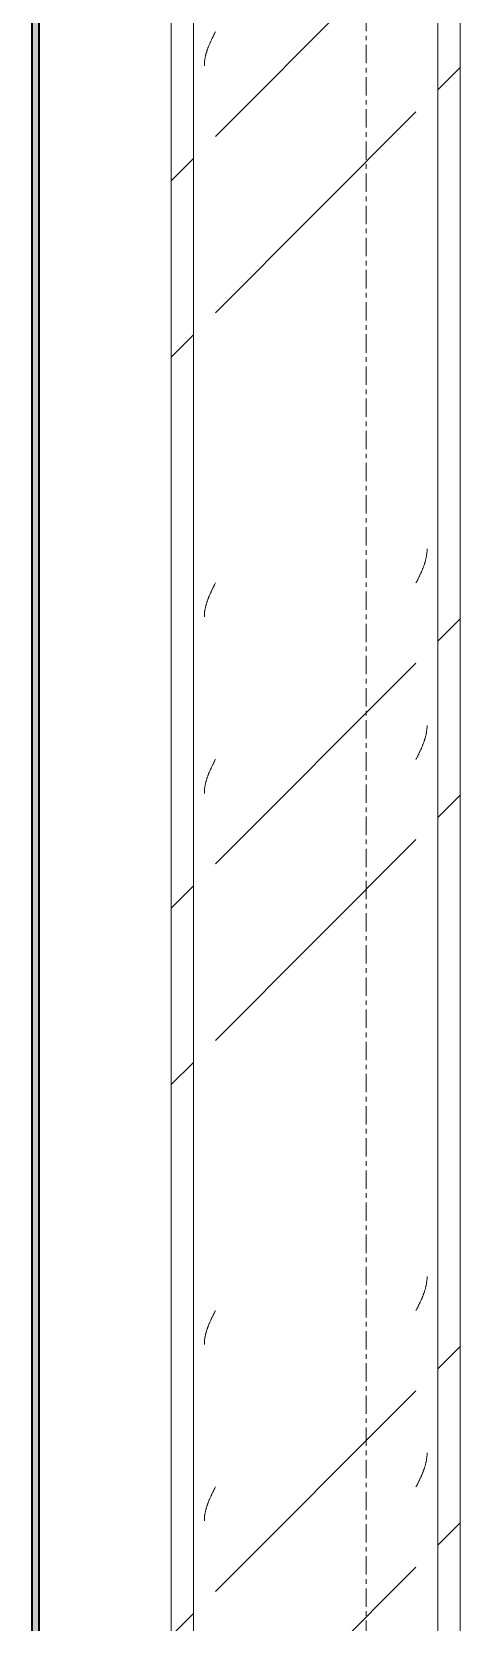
# Model space of a CAD drawing. Header units: centimetres. Extents: x -7221 to 15977, y -285 to 1507.
# Drawn here: x -6823.6 to -6793.9, y 529.3 to 639.2 of the extents above; entities that cross this region are included whole.
import ezdxf

# ---------------------------------------------------------------- set-up
doc = ezdxf.new("R2010")
doc.units = ezdxf.units.CM
doc.linetypes.add('Grid Line', pattern=[2.2225, 1.27, -0.3175, 0.3175, -0.3175])
for name, color, linetype, lineweight in [('A-WALL', 7, 'Continuous', 9), ('A-WALL-PATT', 7, 'Continuous', 35), ('S-COLS', 7, 'Continuous', 9), ('S-GRID', 7, 'Continuous', 9)]:
    doc.layers.add(name, color=color, linetype=linetype, lineweight=lineweight)
pattern_1 = [(45, (0, 0), (-25.14472, 25.14472), []), (45, (0, 38.1), (-25.14472, 25.14472), [])]

# ---------------------------------------------------------------- blocks, each defined once
blk = doc.blocks.new('PQ_RVR_ARQ-01_ZZ_ZZ_MO_T_A_rvt-1-Elevación Eje 10')
at = {"layer": 'A-WALL-PATT', "lineweight": 9, "true_color": 0xeaeaea}
blk.add_hatch(color=254, dxfattribs=at).paths.add_polyline_path([(-6823.08, 99), (-6823.08, 938.29), (-6823.58, 938.29), (-6823.58, 99)])
at = {"layer": 'A-WALL', "color": 254, "lineweight": 35, "true_color": 0xcccccc}
for p, q in [((-6823.58, 938.29), (-6823.58, 99)), ((-6823.08, 99), (-6823.08, 938.29))]:
    blk.add_line(p, q, dxfattribs=at)
blk = doc.blocks.new('FP_6-Elevación Eje 10')
at = {"layer": 'S-COLS', "color": 9, "true_color": 0xc0c0c0}
for p, q in [((-6796.43, 602.35), (-6796.41, 602.39)), ((-6796.41, 602.39), (-6796.4, 602.43)), ((-6796.4, 602.43), (-6796.39, 602.47)), ((-6796.39, 602.47), (-6796.38, 602.5)), ((-6796.38, 602.5), (-6796.37, 602.54)), ((-6796.37, 602.54), (-6796.36, 602.58)), ((-6796.36, 602.58), (-6796.35, 602.62)), ((-6796.35, 602.62), (-6796.34, 602.65)), ((-6796.34, 602.65), (-6796.33, 602.69)), ((-6796.33, 602.69), (-6796.32, 602.73)), ((-6796.32, 602.73), (-6796.31, 602.76)), ((-6796.31, 602.76), (-6796.3, 602.8)), ((-6796.3, 602.8), (-6796.29, 602.84)), ((-6796.29, 602.88), (-6796.28, 602.91)), ((-6796.29, 602.84), (-6796.29, 602.88)), ((-6796.28, 602.91), (-6796.27, 602.95)), ((-6796.27, 602.99), (-6796.26, 603.03)), ((-6796.27, 602.95), (-6796.27, 602.99)), ((-6796.26, 603.06), (-6796.25, 603.1)), ((-6796.26, 603.03), (-6796.26, 603.06)), ((-6796.25, 603.14), (-6796.24, 603.18)), ((-6796.25, 603.1), (-6796.25, 603.14)), ((-6796.24, 603.25), (-6796.23, 603.29)), ((-6796.24, 603.21), (-6796.24, 603.25)), ((-6796.24, 603.18), (-6796.24, 603.21)), ((-6796.23, 603.4), (-6796.23, 603.44)), ((-6796.23, 603.36), (-6796.23, 603.4)), ((-6796.23, 603.32), (-6796.23, 603.36)), ((-6796.23, 603.29), (-6796.23, 603.32)), ((-6796.9, 601.27), (-6796.88, 601.31)), ((-6796.88, 601.31), (-6796.86, 601.35)), ((-6796.86, 601.35), (-6796.85, 601.38)), ((-6796.85, 601.38), (-6796.83, 601.42)), ((-6796.83, 601.42), (-6796.81, 601.46)), ((-6796.81, 601.46), (-6796.79, 601.5)), ((-6796.79, 601.5), (-6796.77, 601.53)), ((-6796.77, 601.53), (-6796.76, 601.57)), ((-6796.76, 601.57), (-6796.74, 601.61)), ((-6796.74, 601.61), (-6796.72, 601.65)), ((-6796.72, 601.65), (-6796.7, 601.68)), ((-6796.7, 601.68), (-6796.68, 601.72)), ((-6796.68, 601.72), (-6796.67, 601.76)), ((-6796.67, 601.76), (-6796.65, 601.79)), ((-6796.65, 601.79), (-6796.63, 601.83)), ((-6796.63, 601.83), (-6796.62, 601.87)), ((-6796.62, 601.87), (-6796.6, 601.91)), ((-6796.6, 601.91), (-6796.59, 601.94)), ((-6796.59, 601.94), (-6796.57, 601.98)), ((-6796.57, 601.98), (-6796.55, 602.02)), ((-6796.55, 602.02), (-6796.54, 602.06)), ((-6796.54, 602.06), (-6796.52, 602.09)), ((-6796.52, 602.09), (-6796.51, 602.13)), ((-6796.51, 602.13), (-6796.49, 602.17)), ((-6796.49, 602.17), (-6796.48, 602.21)), ((-6796.48, 602.21), (-6796.47, 602.24)), ((-6796.47, 602.24), (-6796.45, 602.28)), ((-6796.45, 602.28), (-6796.44, 602.32)), ((-6796.44, 602.32), (-6796.43, 602.35)), ((-6797, 601.09), (-6796.98, 601.12)), ((-6796.98, 601.12), (-6796.96, 601.16)), ((-6796.96, 601.16), (-6796.94, 601.2)), ((-6796.94, 601.2), (-6796.92, 601.24)), ((-6796.92, 601.24), (-6796.9, 601.27)), ((-6796.39, 590.28), (-6796.38, 590.31)), ((-6796.38, 590.31), (-6796.37, 590.35)), ((-6796.37, 590.35), (-6796.36, 590.39)), ((-6796.36, 590.39), (-6796.35, 590.43)), ((-6796.35, 590.43), (-6796.34, 590.46)), ((-6796.34, 590.46), (-6796.33, 590.5)), ((-6796.33, 590.5), (-6796.32, 590.54)), ((-6796.32, 590.54), (-6796.31, 590.58)), ((-6796.31, 590.58), (-6796.3, 590.61)), ((-6796.3, 590.61), (-6796.29, 590.65)), ((-6796.29, 590.69), (-6796.28, 590.72)), ((-6796.29, 590.65), (-6796.29, 590.69)), ((-6796.28, 590.72), (-6796.27, 590.76)), ((-6796.27, 590.8), (-6796.26, 590.84)), ((-6796.27, 590.76), (-6796.27, 590.8)), ((-6796.26, 590.87), (-6796.25, 590.91)), ((-6796.26, 590.84), (-6796.26, 590.87)), ((-6796.25, 590.95), (-6796.24, 590.99)), ((-6796.25, 590.91), (-6796.25, 590.95)), ((-6796.24, 591.06), (-6796.23, 591.1)), ((-6796.24, 591.02), (-6796.24, 591.06)), ((-6796.24, 590.99), (-6796.24, 591.02)), ((-6796.23, 591.21), (-6796.23, 591.25)), ((-6796.23, 591.17), (-6796.23, 591.21)), ((-6796.23, 591.14), (-6796.23, 591.17)), ((-6796.23, 591.1), (-6796.23, 591.14)), ((-6796.86, 589.16), (-6796.85, 589.2)), ((-6796.85, 589.2), (-6796.83, 589.23)), ((-6796.83, 589.23), (-6796.81, 589.27)), ((-6796.81, 589.27), (-6796.79, 589.31)), ((-6796.79, 589.31), (-6796.77, 589.34)), ((-6796.77, 589.34), (-6796.76, 589.38)), ((-6796.76, 589.38), (-6796.74, 589.42)), ((-6796.74, 589.42), (-6796.72, 589.46)), ((-6796.72, 589.46), (-6796.7, 589.49)), ((-6796.7, 589.49), (-6796.68, 589.53)), ((-6796.68, 589.53), (-6796.67, 589.57)), ((-6796.67, 589.57), (-6796.65, 589.61)), ((-6796.65, 589.61), (-6796.63, 589.64)), ((-6796.63, 589.64), (-6796.62, 589.68)), ((-6796.62, 589.68), (-6796.6, 589.72)), ((-6796.6, 589.72), (-6796.59, 589.75)), ((-6796.59, 589.75), (-6796.57, 589.79)), ((-6796.57, 589.79), (-6796.55, 589.83)), ((-6796.55, 589.83), (-6796.54, 589.87)), ((-6796.54, 589.87), (-6796.52, 589.9)), ((-6796.52, 589.9), (-6796.51, 589.94)), ((-6796.51, 589.94), (-6796.49, 589.98)), ((-6796.49, 589.98), (-6796.48, 590.02)), ((-6796.48, 590.02), (-6796.47, 590.05)), ((-6796.47, 590.05), (-6796.45, 590.09)), ((-6796.45, 590.09), (-6796.44, 590.13)), ((-6796.44, 590.13), (-6796.43, 590.17)), ((-6796.43, 590.17), (-6796.41, 590.2)), ((-6796.41, 590.2), (-6796.4, 590.24)), ((-6796.4, 590.24), (-6796.39, 590.28)), ((-6797, 588.9), (-6796.98, 588.93)), ((-6796.98, 588.93), (-6796.96, 588.97)), ((-6796.96, 588.97), (-6796.94, 589.01)), ((-6796.94, 589.01), (-6796.92, 589.05)), ((-6796.92, 589.05), (-6796.9, 589.08)), ((-6796.9, 589.08), (-6796.88, 589.12)), ((-6796.88, 589.12), (-6796.86, 589.16)), ((-6796.24, 552.96), (-6796.23, 553)), ((-6796.24, 552.92), (-6796.24, 552.96)), ((-6796.24, 552.89), (-6796.24, 552.92)), ((-6796.23, 553.11), (-6796.23, 553.15)), ((-6796.23, 553.07), (-6796.23, 553.11)), ((-6796.23, 553.04), (-6796.23, 553.07)), ((-6796.23, 553), (-6796.23, 553.04)), ((-6796.52, 551.8), (-6796.51, 551.84)), ((-6796.51, 551.84), (-6796.49, 551.88)), ((-6796.49, 551.88), (-6796.48, 551.92)), ((-6796.48, 551.92), (-6796.47, 551.95)), ((-6796.47, 551.95), (-6796.45, 551.99)), ((-6796.45, 551.99), (-6796.44, 552.03)), ((-6796.44, 552.03), (-6796.43, 552.07)), ((-6796.43, 552.07), (-6796.41, 552.1)), ((-6796.41, 552.1), (-6796.4, 552.14)), ((-6796.4, 552.14), (-6796.39, 552.18)), ((-6796.39, 552.18), (-6796.38, 552.21)), ((-6796.38, 552.21), (-6796.37, 552.25)), ((-6796.37, 552.25), (-6796.36, 552.29)), ((-6796.36, 552.29), (-6796.35, 552.33)), ((-6796.35, 552.33), (-6796.34, 552.36)), ((-6796.34, 552.36), (-6796.33, 552.4)), ((-6796.33, 552.4), (-6796.32, 552.44)), ((-6796.32, 552.44), (-6796.31, 552.48)), ((-6796.31, 552.48), (-6796.3, 552.51)), ((-6796.3, 552.51), (-6796.29, 552.55)), ((-6796.29, 552.59), (-6796.28, 552.62)), ((-6796.29, 552.55), (-6796.29, 552.59)), ((-6796.28, 552.62), (-6796.27, 552.66)), ((-6796.27, 552.7), (-6796.26, 552.74)), ((-6796.27, 552.66), (-6796.27, 552.7)), ((-6796.26, 552.77), (-6796.25, 552.81)), ((-6796.26, 552.74), (-6796.26, 552.77)), ((-6796.25, 552.85), (-6796.24, 552.89)), ((-6796.25, 552.81), (-6796.25, 552.85)), ((-6797, 550.8), (-6796.98, 550.83)), ((-6796.98, 550.83), (-6796.96, 550.87)), ((-6796.96, 550.87), (-6796.94, 550.91)), ((-6796.94, 550.91), (-6796.92, 550.95)), ((-6796.92, 550.95), (-6796.9, 550.98)), ((-6796.9, 550.98), (-6796.88, 551.02)), ((-6796.88, 551.02), (-6796.86, 551.06)), ((-6796.86, 551.06), (-6796.85, 551.1)), ((-6796.85, 551.1), (-6796.83, 551.13)), ((-6796.83, 551.13), (-6796.81, 551.17)), ((-6796.81, 551.17), (-6796.79, 551.21)), ((-6796.79, 551.21), (-6796.77, 551.24)), ((-6796.77, 551.24), (-6796.76, 551.28)), ((-6796.76, 551.28), (-6796.74, 551.32)), ((-6796.74, 551.32), (-6796.72, 551.36)), ((-6796.72, 551.36), (-6796.7, 551.39)), ((-6796.7, 551.39), (-6796.68, 551.43)), ((-6796.68, 551.43), (-6796.67, 551.47)), ((-6796.67, 551.47), (-6796.65, 551.51)), ((-6796.65, 551.51), (-6796.63, 551.54)), ((-6796.63, 551.54), (-6796.62, 551.58)), ((-6796.62, 551.58), (-6796.6, 551.62)), ((-6796.6, 551.62), (-6796.59, 551.65)), ((-6796.59, 551.65), (-6796.57, 551.69)), ((-6796.57, 551.69), (-6796.55, 551.73)), ((-6796.55, 551.73), (-6796.54, 551.77)), ((-6796.54, 551.77), (-6796.52, 551.8)), ((-6796.23, 540.92), (-6796.23, 540.96)), ((-6796.23, 540.88), (-6796.23, 540.92)), ((-6796.23, 540.85), (-6796.23, 540.88)), ((-6796.23, 540.81), (-6796.23, 540.85)), ((-6796.49, 539.69), (-6796.48, 539.73)), ((-6796.48, 539.73), (-6796.47, 539.76)), ((-6796.47, 539.76), (-6796.45, 539.8)), ((-6796.45, 539.8), (-6796.44, 539.84)), ((-6796.44, 539.84), (-6796.43, 539.88)), ((-6796.43, 539.88), (-6796.41, 539.91)), ((-6796.41, 539.91), (-6796.4, 539.95)), ((-6796.4, 539.95), (-6796.39, 539.99)), ((-6796.39, 539.99), (-6796.38, 540.02)), ((-6796.38, 540.02), (-6796.37, 540.06)), ((-6796.37, 540.06), (-6796.36, 540.1)), ((-6796.36, 540.1), (-6796.35, 540.14)), ((-6796.35, 540.14), (-6796.34, 540.17)), ((-6796.34, 540.17), (-6796.33, 540.21)), ((-6796.33, 540.21), (-6796.32, 540.25)), ((-6796.32, 540.25), (-6796.31, 540.29)), ((-6796.31, 540.29), (-6796.3, 540.32)), ((-6796.3, 540.32), (-6796.29, 540.36)), ((-6796.29, 540.4), (-6796.28, 540.44)), ((-6796.29, 540.36), (-6796.29, 540.4)), ((-6796.28, 540.44), (-6796.27, 540.47)), ((-6796.27, 540.51), (-6796.26, 540.55)), ((-6796.27, 540.47), (-6796.27, 540.51)), ((-6796.26, 540.58), (-6796.25, 540.62)), ((-6796.26, 540.55), (-6796.26, 540.58)), ((-6796.25, 540.66), (-6796.24, 540.7)), ((-6796.25, 540.62), (-6796.25, 540.66)), ((-6796.24, 540.77), (-6796.23, 540.81)), ((-6796.24, 540.73), (-6796.24, 540.77)), ((-6796.24, 540.7), (-6796.24, 540.73)), ((-6797, 538.61), (-6796.98, 538.64)), ((-6796.98, 538.64), (-6796.96, 538.68)), ((-6796.96, 538.68), (-6796.94, 538.72)), ((-6796.94, 538.72), (-6796.92, 538.76)), ((-6796.92, 538.76), (-6796.9, 538.79)), ((-6796.9, 538.79), (-6796.88, 538.83)), ((-6796.88, 538.83), (-6796.86, 538.87)), ((-6796.86, 538.87), (-6796.85, 538.91)), ((-6796.85, 538.91), (-6796.83, 538.94)), ((-6796.83, 538.94), (-6796.81, 538.98)), ((-6796.81, 538.98), (-6796.79, 539.02)), ((-6796.79, 539.02), (-6796.77, 539.05)), ((-6796.77, 539.05), (-6796.76, 539.09)), ((-6796.76, 539.09), (-6796.74, 539.13)), ((-6796.74, 539.13), (-6796.72, 539.17)), ((-6796.72, 539.17), (-6796.7, 539.2)), ((-6796.7, 539.2), (-6796.68, 539.24)), ((-6796.68, 539.24), (-6796.67, 539.28)), ((-6796.67, 539.28), (-6796.65, 539.32)), ((-6796.65, 539.32), (-6796.63, 539.35)), ((-6796.63, 539.35), (-6796.62, 539.39)), ((-6796.62, 539.39), (-6796.6, 539.43)), ((-6796.6, 539.43), (-6796.59, 539.47)), ((-6796.59, 539.47), (-6796.57, 539.5)), ((-6796.57, 539.5), (-6796.55, 539.54)), ((-6796.55, 539.54), (-6796.54, 539.58)), ((-6796.54, 539.58), (-6796.52, 539.61)), ((-6796.52, 539.61), (-6796.51, 539.65)), ((-6796.51, 539.65), (-6796.49, 539.69))]:
    blk.add_line(p, q, dxfattribs=at)
blk = doc.blocks.new('FP_7-Elevación Eje 10')
at = {"layer": 'S-COLS', "color": 9, "true_color": 0xc0c0c0}
for p, q in [((-6811.15, 638.63), (-6811.14, 638.66)), ((-6811.14, 638.66), (-6811.12, 638.7)), ((-6811.12, 638.7), (-6811.1, 638.74)), ((-6811.1, 638.74), (-6811.08, 638.78)), ((-6811.08, 638.78), (-6811.06, 638.81)), ((-6811.06, 638.81), (-6811.04, 638.85)), ((-6811.04, 638.85), (-6811.03, 638.89)), ((-6811.03, 638.89), (-6811.01, 638.92)), ((-6811.01, 638.92), (-6810.99, 638.96)), ((-6810.99, 638.96), (-6810.97, 639)), ((-6810.97, 639), (-6810.95, 639.04)), ((-6810.95, 639.04), (-6810.93, 639.07)), ((-6810.93, 639.07), (-6810.91, 639.11)), ((-6810.91, 639.11), (-6810.9, 639.15)), ((-6810.9, 639.15), (-6810.88, 639.19)), ((-6811.55, 637.54), (-6811.54, 637.58)), ((-6811.54, 637.62), (-6811.53, 637.66)), ((-6811.54, 637.58), (-6811.54, 637.62)), ((-6811.53, 637.66), (-6811.52, 637.69)), ((-6811.52, 637.69), (-6811.5, 637.73)), ((-6811.5, 637.73), (-6811.49, 637.77)), ((-6811.49, 637.77), (-6811.48, 637.81)), ((-6811.48, 637.81), (-6811.47, 637.84)), ((-6811.47, 637.84), (-6811.46, 637.88)), ((-6811.46, 637.88), (-6811.45, 637.92)), ((-6811.45, 637.92), (-6811.43, 637.95)), ((-6811.43, 637.95), (-6811.42, 637.99)), ((-6811.42, 637.99), (-6811.41, 638.03)), ((-6811.41, 638.03), (-6811.39, 638.07)), ((-6811.39, 638.07), (-6811.38, 638.1)), ((-6811.38, 638.1), (-6811.36, 638.14)), ((-6811.36, 638.14), (-6811.35, 638.18)), ((-6811.35, 638.18), (-6811.33, 638.22)), ((-6811.33, 638.22), (-6811.32, 638.25)), ((-6811.32, 638.25), (-6811.3, 638.29)), ((-6811.3, 638.29), (-6811.29, 638.33)), ((-6811.29, 638.33), (-6811.27, 638.37)), ((-6811.27, 638.37), (-6811.26, 638.4)), ((-6811.26, 638.4), (-6811.24, 638.44)), ((-6811.24, 638.44), (-6811.22, 638.48)), ((-6811.22, 638.48), (-6811.2, 638.51)), ((-6811.2, 638.51), (-6811.19, 638.55)), ((-6811.19, 638.55), (-6811.17, 638.59)), ((-6811.17, 638.59), (-6811.15, 638.63)), ((-6811.64, 637.02), (-6811.63, 637.06)), ((-6811.64, 636.98), (-6811.64, 637.02)), ((-6811.64, 636.95), (-6811.64, 636.98)), ((-6811.64, 636.91), (-6811.64, 636.95)), ((-6811.64, 636.87), (-6811.64, 636.91)), ((-6811.64, 636.84), (-6811.64, 636.87)), ((-6811.63, 637.13), (-6811.62, 637.17)), ((-6811.63, 637.1), (-6811.63, 637.13)), ((-6811.63, 637.06), (-6811.63, 637.1)), ((-6811.62, 637.21), (-6811.61, 637.25)), ((-6811.62, 637.17), (-6811.62, 637.21)), ((-6811.61, 637.28), (-6811.6, 637.32)), ((-6811.61, 637.25), (-6811.61, 637.28)), ((-6811.6, 637.32), (-6811.59, 637.36)), ((-6811.59, 637.4), (-6811.58, 637.43)), ((-6811.59, 637.36), (-6811.59, 637.4)), ((-6811.58, 637.43), (-6811.57, 637.47)), ((-6811.57, 637.47), (-6811.56, 637.51)), ((-6811.56, 637.51), (-6811.55, 637.54)), ((-6811.32, 600.15), (-6811.3, 600.19)), ((-6811.3, 600.19), (-6811.29, 600.23)), ((-6811.29, 600.23), (-6811.27, 600.27)), ((-6811.27, 600.27), (-6811.26, 600.3)), ((-6811.26, 600.3), (-6811.24, 600.34)), ((-6811.24, 600.34), (-6811.22, 600.38)), ((-6811.22, 600.38), (-6811.2, 600.41)), ((-6811.2, 600.41), (-6811.19, 600.45)), ((-6811.19, 600.45), (-6811.17, 600.49)), ((-6811.17, 600.49), (-6811.15, 600.53)), ((-6811.15, 600.53), (-6811.14, 600.56)), ((-6811.14, 600.56), (-6811.12, 600.6)), ((-6811.12, 600.6), (-6811.1, 600.64)), ((-6811.1, 600.64), (-6811.08, 600.68)), ((-6811.08, 600.68), (-6811.06, 600.71)), ((-6811.06, 600.71), (-6811.04, 600.75)), ((-6811.04, 600.75), (-6811.03, 600.79)), ((-6811.03, 600.79), (-6811.01, 600.82)), ((-6811.01, 600.82), (-6810.99, 600.86)), ((-6810.99, 600.86), (-6810.97, 600.9)), ((-6810.97, 600.9), (-6810.95, 600.94)), ((-6810.95, 600.94), (-6810.93, 600.97)), ((-6810.93, 600.97), (-6810.91, 601.01)), ((-6810.91, 601.01), (-6810.9, 601.05)), ((-6810.9, 601.05), (-6810.88, 601.09)), ((-6811.62, 599.11), (-6811.61, 599.15)), ((-6811.62, 599.07), (-6811.62, 599.11)), ((-6811.61, 599.18), (-6811.6, 599.22)), ((-6811.61, 599.15), (-6811.61, 599.18)), ((-6811.6, 599.22), (-6811.59, 599.26)), ((-6811.59, 599.3), (-6811.58, 599.33)), ((-6811.59, 599.26), (-6811.59, 599.3)), ((-6811.58, 599.33), (-6811.57, 599.37)), ((-6811.57, 599.37), (-6811.56, 599.41)), ((-6811.56, 599.41), (-6811.55, 599.44)), ((-6811.55, 599.44), (-6811.54, 599.48)), ((-6811.54, 599.52), (-6811.53, 599.56)), ((-6811.54, 599.48), (-6811.54, 599.52)), ((-6811.53, 599.56), (-6811.52, 599.59)), ((-6811.52, 599.59), (-6811.5, 599.63)), ((-6811.5, 599.63), (-6811.49, 599.67)), ((-6811.49, 599.67), (-6811.48, 599.71)), ((-6811.48, 599.71), (-6811.47, 599.74)), ((-6811.47, 599.74), (-6811.46, 599.78)), ((-6811.46, 599.78), (-6811.45, 599.82)), ((-6811.45, 599.82), (-6811.43, 599.85)), ((-6811.43, 599.85), (-6811.42, 599.89)), ((-6811.42, 599.89), (-6811.41, 599.93)), ((-6811.41, 599.93), (-6811.39, 599.97)), ((-6811.39, 599.97), (-6811.38, 600)), ((-6811.38, 600), (-6811.36, 600.04)), ((-6811.36, 600.04), (-6811.35, 600.08)), ((-6811.35, 600.08), (-6811.33, 600.12)), ((-6811.33, 600.12), (-6811.32, 600.15)), ((-6811.64, 598.92), (-6811.63, 598.96)), ((-6811.64, 598.88), (-6811.64, 598.92)), ((-6811.64, 598.85), (-6811.64, 598.88)), ((-6811.64, 598.81), (-6811.64, 598.85)), ((-6811.64, 598.77), (-6811.64, 598.81)), ((-6811.64, 598.74), (-6811.64, 598.77)), ((-6811.63, 599.03), (-6811.62, 599.07)), ((-6811.63, 599), (-6811.63, 599.03)), ((-6811.63, 598.96), (-6811.63, 599)), ((-6811.27, 588.08), (-6811.26, 588.11)), ((-6811.26, 588.11), (-6811.24, 588.15)), ((-6811.24, 588.15), (-6811.22, 588.19)), ((-6811.22, 588.19), (-6811.2, 588.23)), ((-6811.2, 588.23), (-6811.19, 588.26)), ((-6811.19, 588.26), (-6811.17, 588.3)), ((-6811.17, 588.3), (-6811.15, 588.34)), ((-6811.15, 588.34), (-6811.14, 588.37)), ((-6811.14, 588.37), (-6811.12, 588.41)), ((-6811.12, 588.41), (-6811.1, 588.45)), ((-6811.1, 588.45), (-6811.08, 588.49)), ((-6811.08, 588.49), (-6811.06, 588.52)), ((-6811.06, 588.52), (-6811.04, 588.56)), ((-6811.04, 588.56), (-6811.03, 588.6)), ((-6811.03, 588.6), (-6811.01, 588.64)), ((-6811.01, 588.64), (-6810.99, 588.67)), ((-6810.99, 588.67), (-6810.97, 588.71)), ((-6810.97, 588.71), (-6810.95, 588.75)), ((-6810.95, 588.75), (-6810.93, 588.78)), ((-6810.93, 588.78), (-6810.91, 588.82)), ((-6810.91, 588.82), (-6810.9, 588.86)), ((-6810.9, 588.86), (-6810.88, 588.9)), ((-6811.61, 586.99), (-6811.6, 587.03)), ((-6811.61, 586.96), (-6811.61, 586.99)), ((-6811.6, 587.03), (-6811.59, 587.07)), ((-6811.59, 587.11), (-6811.58, 587.14)), ((-6811.59, 587.07), (-6811.59, 587.11)), ((-6811.58, 587.14), (-6811.57, 587.18)), ((-6811.57, 587.18), (-6811.56, 587.22)), ((-6811.56, 587.22), (-6811.55, 587.26)), ((-6811.55, 587.26), (-6811.54, 587.29)), ((-6811.54, 587.33), (-6811.53, 587.37)), ((-6811.54, 587.29), (-6811.54, 587.33)), ((-6811.53, 587.37), (-6811.52, 587.4)), ((-6811.52, 587.4), (-6811.5, 587.44)), ((-6811.5, 587.44), (-6811.49, 587.48)), ((-6811.49, 587.48), (-6811.48, 587.52)), ((-6811.48, 587.52), (-6811.47, 587.55)), ((-6811.47, 587.55), (-6811.46, 587.59)), ((-6811.46, 587.59), (-6811.45, 587.63)), ((-6811.45, 587.63), (-6811.43, 587.67)), ((-6811.43, 587.67), (-6811.42, 587.7)), ((-6811.42, 587.7), (-6811.41, 587.74)), ((-6811.41, 587.74), (-6811.39, 587.78)), ((-6811.39, 587.78), (-6811.38, 587.81)), ((-6811.38, 587.81), (-6811.36, 587.85)), ((-6811.36, 587.85), (-6811.35, 587.89)), ((-6811.35, 587.89), (-6811.33, 587.93)), ((-6811.33, 587.93), (-6811.32, 587.96)), ((-6811.32, 587.96), (-6811.3, 588)), ((-6811.3, 588), (-6811.29, 588.04)), ((-6811.29, 588.04), (-6811.27, 588.08)), ((-6811.64, 586.73), (-6811.63, 586.77)), ((-6811.64, 586.7), (-6811.64, 586.73)), ((-6811.64, 586.66), (-6811.64, 586.7)), ((-6811.64, 586.62), (-6811.64, 586.66)), ((-6811.64, 586.58), (-6811.64, 586.62)), ((-6811.64, 586.55), (-6811.64, 586.58)), ((-6811.63, 586.84), (-6811.62, 586.88)), ((-6811.63, 586.81), (-6811.63, 586.84)), ((-6811.63, 586.77), (-6811.63, 586.81)), ((-6811.62, 586.92), (-6811.61, 586.96)), ((-6811.62, 586.88), (-6811.62, 586.92)), ((-6810.93, 550.68), (-6810.91, 550.72)), ((-6810.91, 550.72), (-6810.9, 550.76)), ((-6810.9, 550.76), (-6810.88, 550.8)), ((-6811.42, 549.6), (-6811.41, 549.64)), ((-6811.41, 549.64), (-6811.39, 549.68)), ((-6811.39, 549.68), (-6811.38, 549.71)), ((-6811.38, 549.71), (-6811.36, 549.75)), ((-6811.36, 549.75), (-6811.35, 549.79)), ((-6811.35, 549.79), (-6811.33, 549.83)), ((-6811.33, 549.83), (-6811.32, 549.86)), ((-6811.32, 549.86), (-6811.3, 549.9)), ((-6811.3, 549.9), (-6811.29, 549.94)), ((-6811.29, 549.94), (-6811.27, 549.98)), ((-6811.27, 549.98), (-6811.26, 550.01)), ((-6811.26, 550.01), (-6811.24, 550.05)), ((-6811.24, 550.05), (-6811.22, 550.09)), ((-6811.22, 550.09), (-6811.2, 550.13)), ((-6811.2, 550.13), (-6811.19, 550.16)), ((-6811.19, 550.16), (-6811.17, 550.2)), ((-6811.17, 550.2), (-6811.15, 550.24)), ((-6811.15, 550.24), (-6811.14, 550.27)), ((-6811.14, 550.27), (-6811.12, 550.31)), ((-6811.12, 550.31), (-6811.1, 550.35)), ((-6811.1, 550.35), (-6811.08, 550.39)), ((-6811.08, 550.39), (-6811.06, 550.42)), ((-6811.06, 550.42), (-6811.04, 550.46)), ((-6811.04, 550.46), (-6811.03, 550.5)), ((-6811.03, 550.5), (-6811.01, 550.54)), ((-6811.01, 550.54), (-6810.99, 550.57)), ((-6810.99, 550.57), (-6810.97, 550.61)), ((-6810.97, 550.61), (-6810.95, 550.65)), ((-6810.95, 550.65), (-6810.93, 550.68)), ((-6811.64, 548.63), (-6811.63, 548.67)), ((-6811.64, 548.6), (-6811.64, 548.63)), ((-6811.64, 548.56), (-6811.64, 548.6)), ((-6811.64, 548.52), (-6811.64, 548.56)), ((-6811.64, 548.48), (-6811.64, 548.52)), ((-6811.63, 548.74), (-6811.62, 548.78)), ((-6811.63, 548.71), (-6811.63, 548.74)), ((-6811.63, 548.67), (-6811.63, 548.71)), ((-6811.62, 548.82), (-6811.61, 548.86)), ((-6811.62, 548.78), (-6811.62, 548.82)), ((-6811.61, 548.89), (-6811.6, 548.93)), ((-6811.61, 548.86), (-6811.61, 548.89)), ((-6811.6, 548.93), (-6811.59, 548.97)), ((-6811.59, 549.01), (-6811.58, 549.04)), ((-6811.59, 548.97), (-6811.59, 549.01)), ((-6811.58, 549.04), (-6811.57, 549.08)), ((-6811.57, 549.08), (-6811.56, 549.12)), ((-6811.56, 549.12), (-6811.55, 549.16)), ((-6811.55, 549.16), (-6811.54, 549.19)), ((-6811.54, 549.23), (-6811.53, 549.27)), ((-6811.54, 549.19), (-6811.54, 549.23)), ((-6811.53, 549.27), (-6811.52, 549.3)), ((-6811.52, 549.3), (-6811.5, 549.34)), ((-6811.5, 549.34), (-6811.49, 549.38)), ((-6811.49, 549.38), (-6811.48, 549.42)), ((-6811.48, 549.42), (-6811.47, 549.45)), ((-6811.47, 549.45), (-6811.46, 549.49)), ((-6811.46, 549.49), (-6811.45, 549.53)), ((-6811.45, 549.53), (-6811.43, 549.57)), ((-6811.43, 549.57), (-6811.42, 549.6)), ((-6811.64, 548.45), (-6811.64, 548.48)), ((-6811.39, 537.49), (-6811.38, 537.53)), ((-6811.38, 537.53), (-6811.36, 537.56)), ((-6811.36, 537.56), (-6811.35, 537.6)), ((-6811.35, 537.6), (-6811.33, 537.64)), ((-6811.33, 537.64), (-6811.32, 537.67)), ((-6811.32, 537.67), (-6811.3, 537.71)), ((-6811.3, 537.71), (-6811.29, 537.75)), ((-6811.29, 537.75), (-6811.27, 537.79)), ((-6811.27, 537.79), (-6811.26, 537.82)), ((-6811.26, 537.82), (-6811.24, 537.86)), ((-6811.24, 537.86), (-6811.22, 537.9)), ((-6811.22, 537.9), (-6811.2, 537.94)), ((-6811.2, 537.94), (-6811.19, 537.97)), ((-6811.19, 537.97), (-6811.17, 538.01)), ((-6811.17, 538.01), (-6811.15, 538.05)), ((-6811.15, 538.05), (-6811.14, 538.08)), ((-6811.14, 538.08), (-6811.12, 538.12)), ((-6811.12, 538.12), (-6811.1, 538.16)), ((-6811.1, 538.16), (-6811.08, 538.2)), ((-6811.08, 538.2), (-6811.06, 538.23)), ((-6811.06, 538.23), (-6811.04, 538.27)), ((-6811.04, 538.27), (-6811.03, 538.31)), ((-6811.03, 538.31), (-6811.01, 538.35)), ((-6811.01, 538.35), (-6810.99, 538.38)), ((-6810.99, 538.38), (-6810.97, 538.42)), ((-6810.97, 538.42), (-6810.95, 538.46)), ((-6810.95, 538.46), (-6810.93, 538.5)), ((-6810.93, 538.5), (-6810.91, 538.53)), ((-6810.91, 538.53), (-6810.9, 538.57)), ((-6810.9, 538.57), (-6810.88, 538.61)), ((-6811.64, 536.44), (-6811.63, 536.48)), ((-6811.64, 536.41), (-6811.64, 536.44)), ((-6811.63, 536.56), (-6811.62, 536.59)), ((-6811.63, 536.52), (-6811.63, 536.56)), ((-6811.63, 536.48), (-6811.63, 536.52)), ((-6811.62, 536.63), (-6811.61, 536.67)), ((-6811.62, 536.59), (-6811.62, 536.63)), ((-6811.61, 536.7), (-6811.6, 536.74)), ((-6811.61, 536.67), (-6811.61, 536.7)), ((-6811.6, 536.74), (-6811.59, 536.78)), ((-6811.59, 536.82), (-6811.58, 536.85)), ((-6811.59, 536.78), (-6811.59, 536.82)), ((-6811.58, 536.85), (-6811.57, 536.89)), ((-6811.57, 536.89), (-6811.56, 536.93)), ((-6811.56, 536.93), (-6811.55, 536.97)), ((-6811.55, 536.97), (-6811.54, 537)), ((-6811.54, 537.04), (-6811.53, 537.08)), ((-6811.54, 537), (-6811.54, 537.04)), ((-6811.53, 537.08), (-6811.52, 537.11)), ((-6811.52, 537.11), (-6811.5, 537.15)), ((-6811.5, 537.15), (-6811.49, 537.19)), ((-6811.49, 537.19), (-6811.48, 537.23)), ((-6811.48, 537.23), (-6811.47, 537.26)), ((-6811.47, 537.26), (-6811.46, 537.3)), ((-6811.46, 537.3), (-6811.45, 537.34)), ((-6811.45, 537.34), (-6811.43, 537.38)), ((-6811.43, 537.38), (-6811.42, 537.41)), ((-6811.42, 537.41), (-6811.41, 537.45)), ((-6811.41, 537.45), (-6811.39, 537.49)), ((-6811.64, 536.37), (-6811.64, 536.41)), ((-6811.64, 536.33), (-6811.64, 536.37)), ((-6811.64, 536.29), (-6811.64, 536.33)), ((-6811.64, 536.26), (-6811.64, 536.29))]:
    blk.add_line(p, q, dxfattribs=at)
blk = doc.blocks.new('UC-Perfil universal-Pilar - 200 x 200-V5-Elevación Eje 10')
at = {"layer": 'S-COLS', "true_color": 0xc0c0c0}
h = blk.add_hatch(dxfattribs=at)
h.set_pattern_fill('FP_2', color=9, style=0, pattern_type=2)
h.set_pattern_definition(pattern_1)
h.paths.add_polyline_path([(-6812.4, 94), (-6812.4, 933.53), (-6813.94, 933.53), (-6813.94, 94)])
h = blk.add_hatch(dxfattribs=at)
h.set_pattern_fill('FP_2', color=9, style=0, pattern_type=2)
h.set_pattern_definition(pattern_1)
h.paths.add_polyline_path([(-6810.88, 94), (-6797, 94), (-6797, 933.53), (-6810.88, 933.53), (-6810.88, 94.42)])
h = blk.add_hatch(dxfattribs=at)
h.set_pattern_fill('FP_2', color=9, style=0, pattern_type=2)
h.set_pattern_definition(pattern_1)
h.paths.add_polyline_path([(-6793.94, 94), (-6793.94, 933.53), (-6795.48, 933.53), (-6795.48, 94)])
at = {"layer": 'S-COLS'}
for p, q in [((-6813.94, 933.53), (-6813.94, 94)), ((-6812.4, 933.53), (-6812.4, 94)), ((-6795.48, 933.53), (-6795.48, 94)), ((-6793.94, 933.53), (-6793.94, 94))]:
    blk.add_line(p, q, dxfattribs=at)
for name in ['FP_6-Elevación Eje 10', 'FP_7-Elevación Eje 10']:
    blk.add_blockref(name, (0, 0), dxfattribs=at)

msp = doc.modelspace()

# ---------------------------------------------------------------- linework, layer by layer
at = {"layer": 'S-GRID', "color": 253, "linetype": 'Grid Line', "true_color": 0xaaaaaa}
msp.add_line((-6800.445, -18.626), (-6800.445, 1400.722), dxfattribs=at)

# ---------------------------------------------------------------- block references
at = {"lineweight": 5}
msp.add_blockref('PQ_RVR_ARQ-01_ZZ_ZZ_MO_T_A_rvt-1-Elevación Eje 10', (0, 0), dxfattribs=at)
at = {"layer": 'S-COLS'}
msp.add_blockref('UC-Perfil universal-Pilar - 200 x 200-V5-Elevación Eje 10', (0, 0), dxfattribs=at)

doc.saveas('drawing.dxf')
